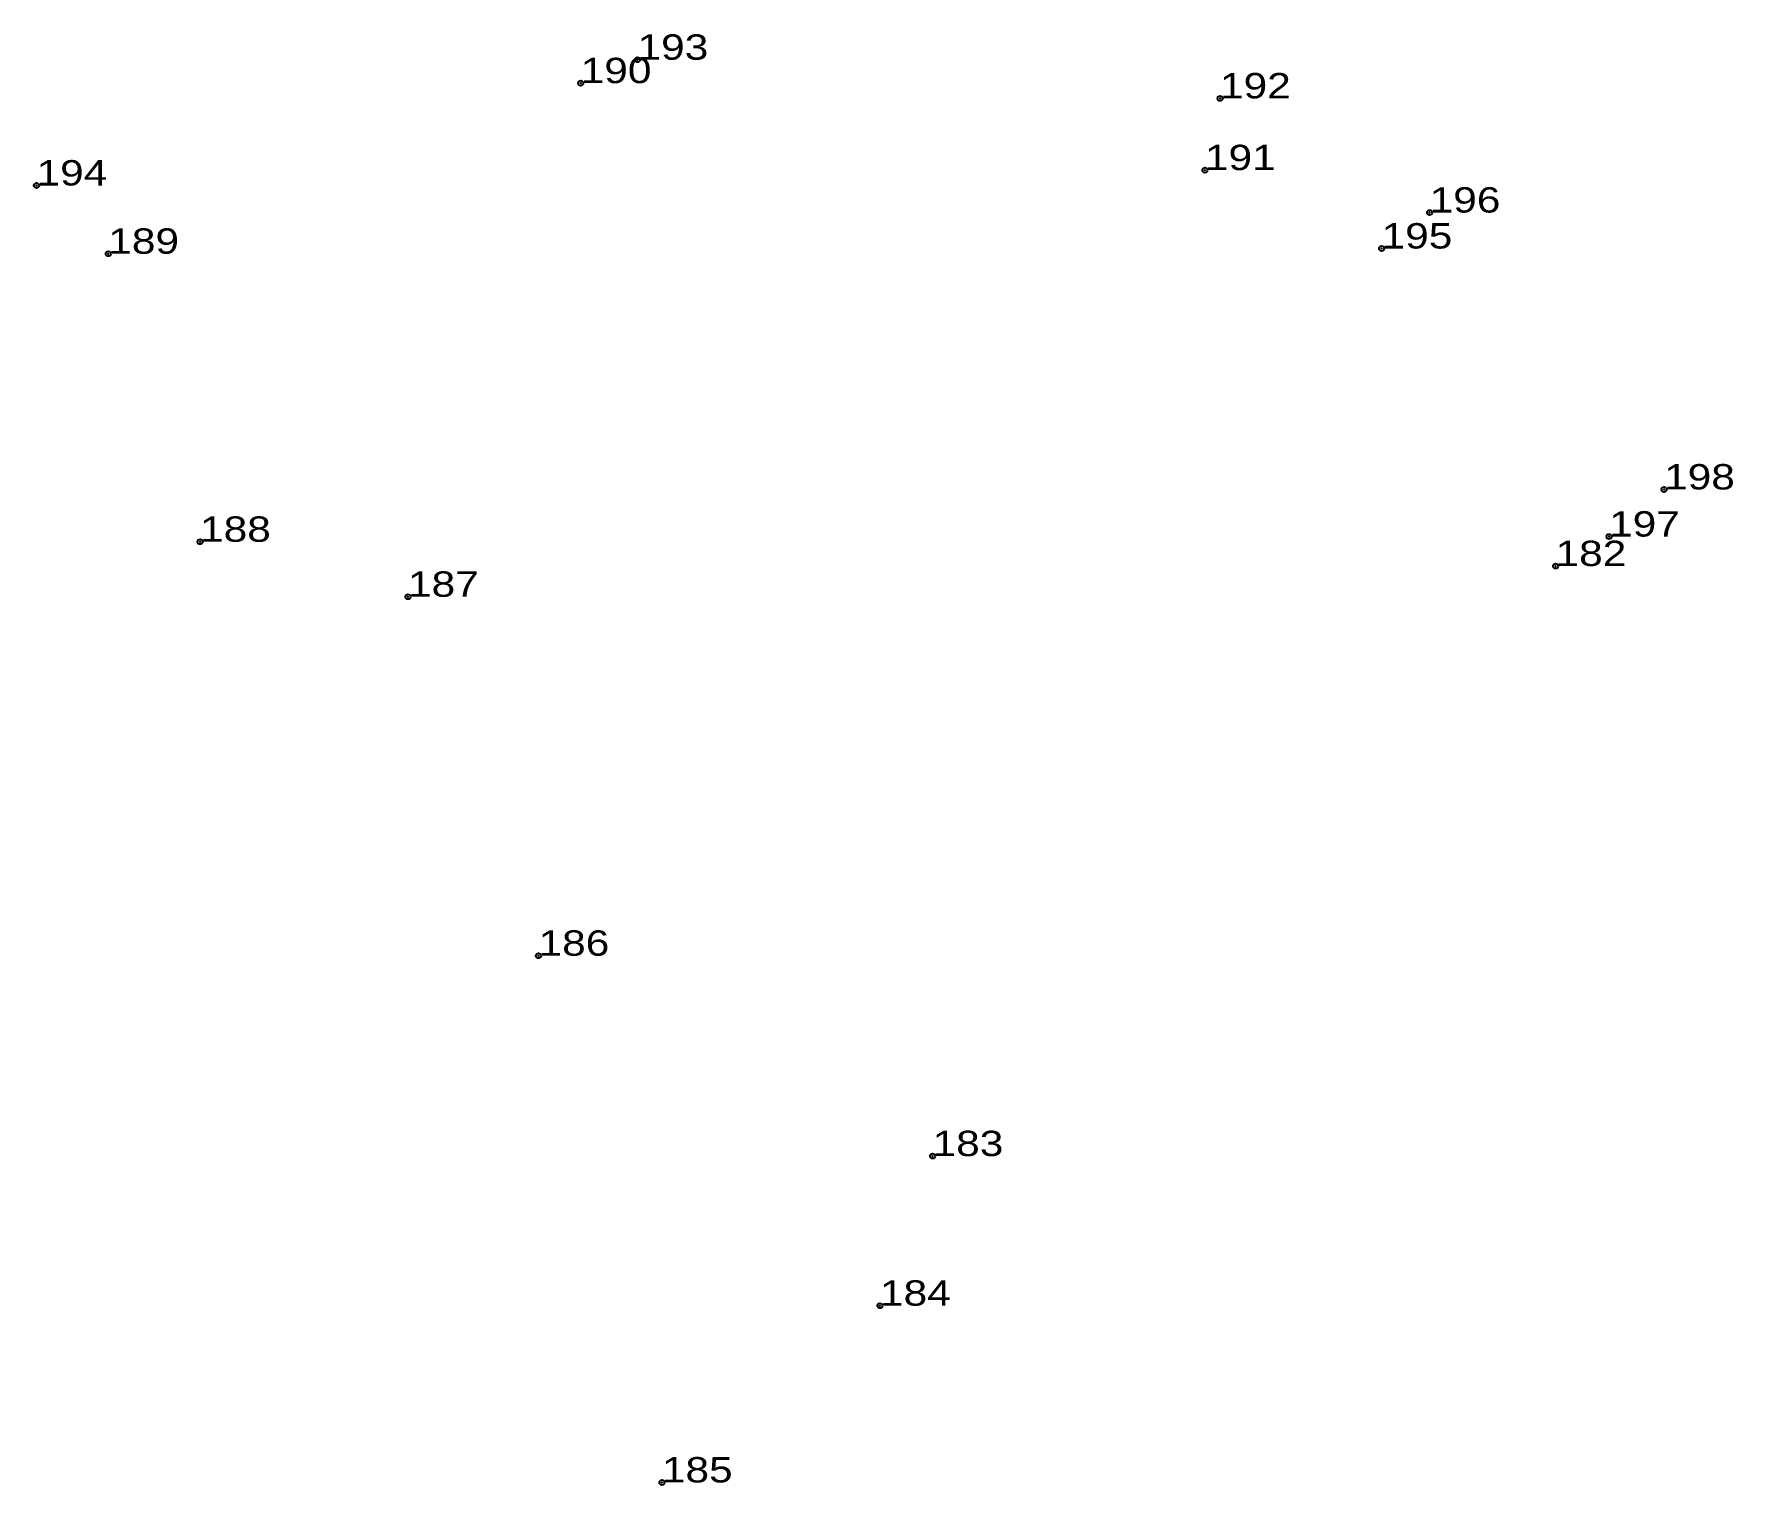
# Model space of a CAD drawing. Header units: metres. Extents: x 536013 to 552789, y 1818325 to 1839235.
# Drawn here: x 549487 to 549607.6, y 1820141.4 to 1820244.3 of the extents above; entities that cross this region are included whole.
import ezdxf

# ---------------------------------------------------------------- set-up
doc = ezdxf.new("R2010")
doc.units = ezdxf.units.M
doc.header["$LTSCALE"] = 0.72
doc.header["$PDMODE"] = 32
doc.header["$PDSIZE"] = 0.36
doc.layers.add('12', color=7, linetype='Continuous')
doc.layers.add('7', color=7, linetype='Continuous')

msp = doc.modelspace()

# ---------------------------------------------------------------- linework, layer by layer
at = {"layer": '7'}
for p in [(549529.85, 1820242.46), (549525.82, 1820240.8), (549571.17, 1820239.72), (549487.22, 1820233.54), (549570.1, 1820234.63), (549586.04, 1820231.62), (549492.31, 1820228.7), (549582.63, 1820229.07), (549602.67, 1820211.98), (549498.82, 1820208.27), (549598.77, 1820208.64), (549594.97, 1820206.55), (549513.57, 1820204.37), (549522.83, 1820178.91), (549550.78, 1820164.7), (549547.05, 1820154.09), (549531.58, 1820141.55)]:
    msp.add_point(p, dxfattribs=at)

# ---------------------------------------------------------------- texts
at = {"layer": '12', "width": 1.25}
for s, p in [('193', (549529.85, 1820242.46)), ('190', (549525.82, 1820240.8)), ('192', (549571.17, 1820239.72)), ('191', (549570.1, 1820234.63)), ('194', (549487.22, 1820233.54)), ('196', (549586.04, 1820231.62)), ('189', (549492.31, 1820228.7)), ('195', (549582.63, 1820229.07)), ('198', (549602.67, 1820211.98)), ('188', (549498.82, 1820208.27)), ('197', (549598.77, 1820208.64)), ('182', (549594.97, 1820206.55)), ('187', (549513.57, 1820204.37)), ('186', (549522.83, 1820178.91)), ('183', (549550.78, 1820164.7)), ('184', (549547.05, 1820154.09)), ('185', (549531.58, 1820141.55))]:
    msp.add_text(s, height=1.8, dxfattribs=at).set_placement(p)

doc.saveas('drawing.dxf')
